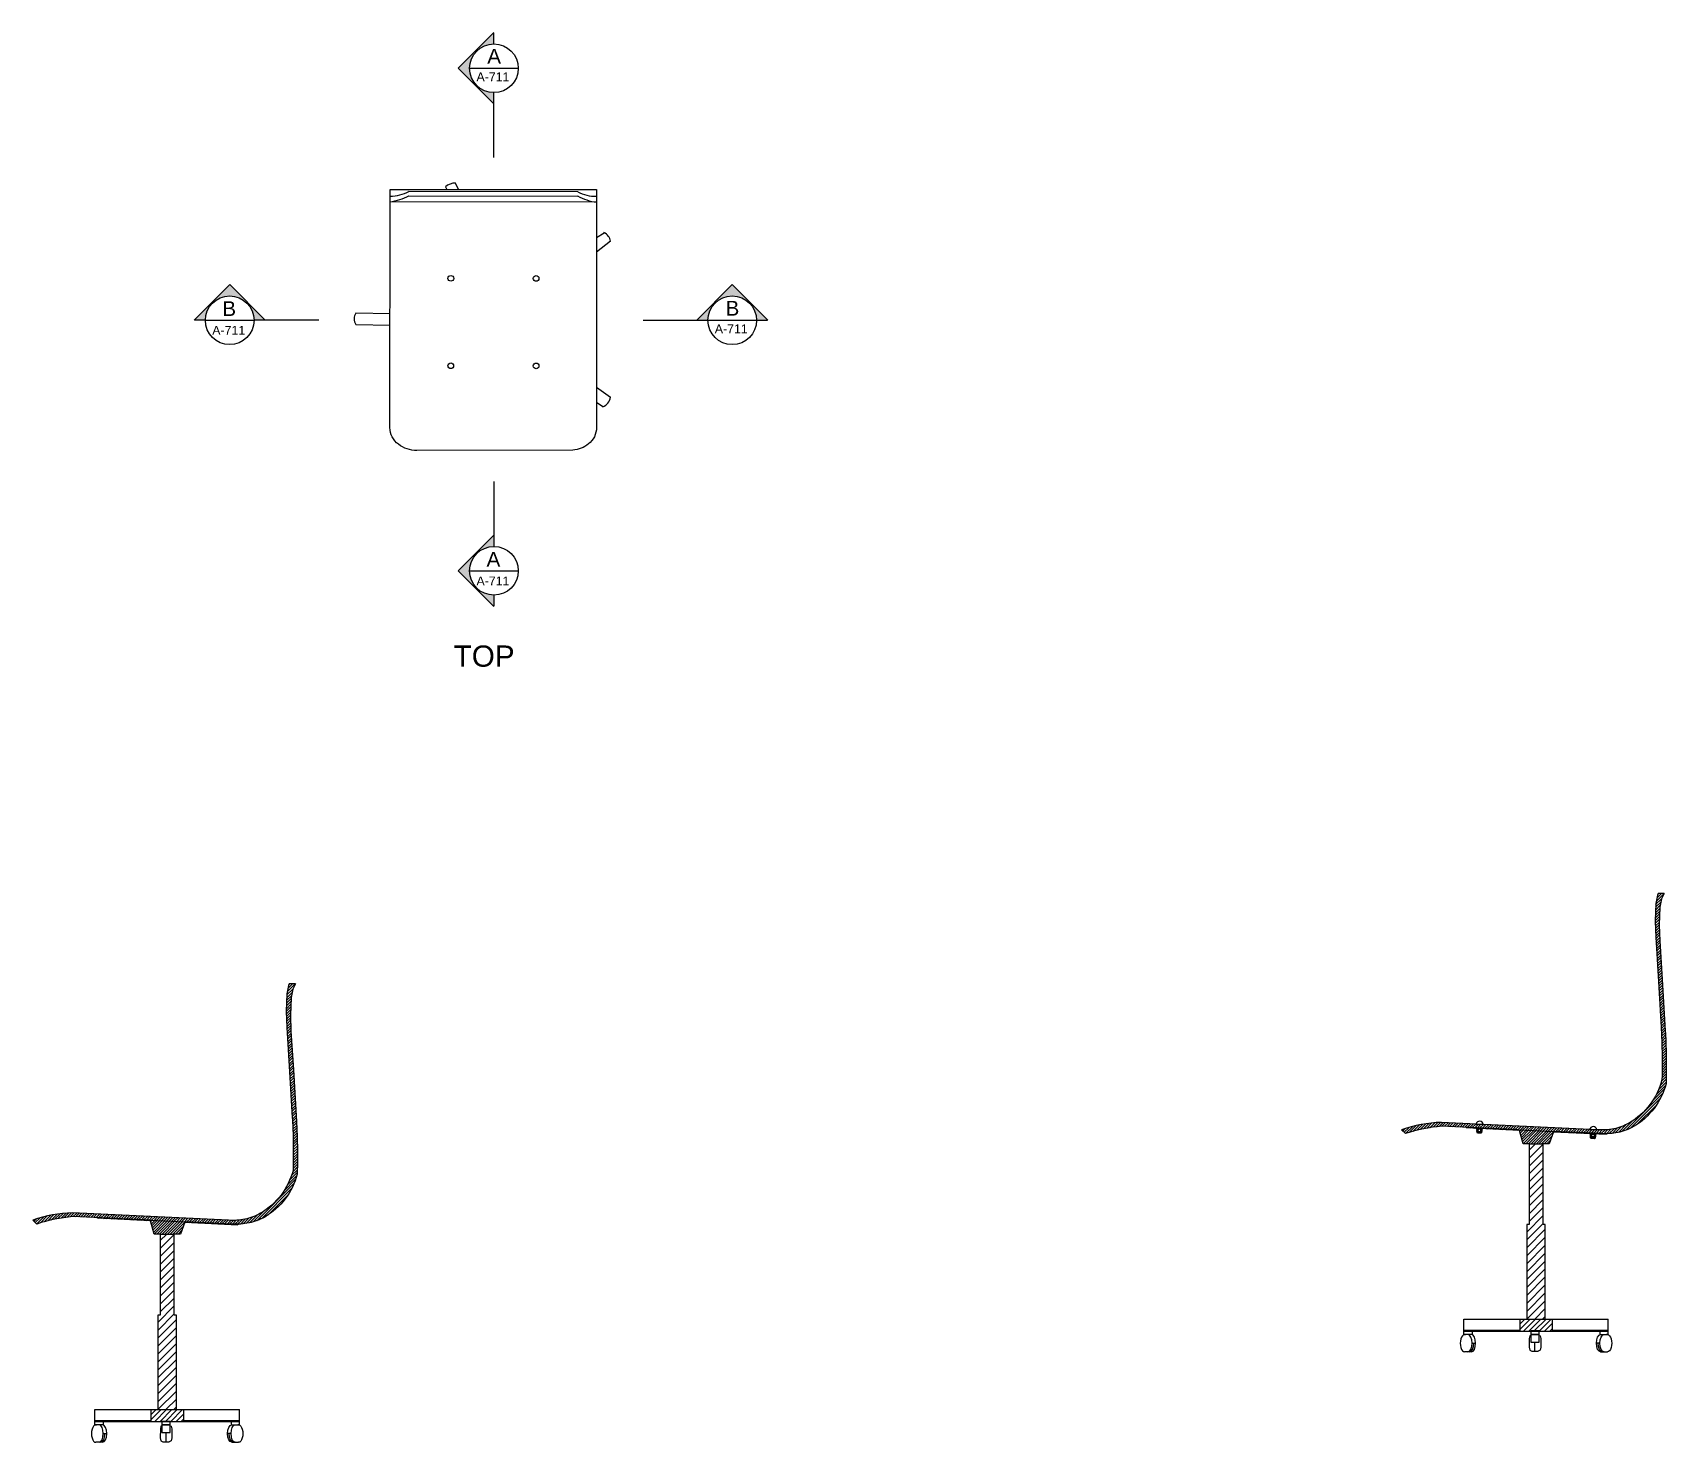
# Model space of a CAD drawing. Header units: millimetres. Extents: x 742 to 1469, y 151 to 713.
# Drawn here: x 742.4 to 1019.7, y 164.4 to 403.6 of the extents above; entities that cross this region are included whole.
import ezdxf

# ---------------------------------------------------------------- set-up
doc = ezdxf.new("R2010")
doc.units = ezdxf.units.MM
for name, color, linetype in [('A-SECTION', 254, 'Continuous'), ('A-SECTION-1', 253, 'Continuous'), ('A-SECTION-LINE', 1, 'Continuous'), ('G-ANNO-LOGO', 3, 'Continuous'), ('G-ANNO-TEXT', 3, 'Continuous'), ('viti e bulloni', 2, 'Continuous')]:
    doc.layers.add(name, color=color, linetype=linetype)
doc.styles.add('ARIAL', font='arial.ttf')

# ---------------------------------------------------------------- blocks, each defined once
blk = doc.blocks.new('rotella')
for p, q in [((931.3, 584.51), (931.29, 582.47)), ((931.29, 582.47), (931.45, 581.77)), ((931.45, 585.16), (931.3, 584.51)), ((931.68, 585.27), (931.45, 585.16)), ((931.45, 581.77), (931.92, 581.54)), ((931.92, 581.54), (933.38, 581.54)), ((932.65, 581.54), (932.65, 583.66)), ((933.85, 581.77), (933.38, 581.54)), ((933.62, 585.27), (933.85, 585.16)), ((933.85, 585.16), (934, 584.51)), ((934.01, 582.47), (933.85, 581.77)), ((934, 584.51), (934.01, 582.47))]:
    blk.add_line(p, q)
blk = doc.blocks.new('Dado esagonale - 10 mm di lato')
at = {"color": 0, "linetype": 'Continuous'}
for p, q in [((-9.2, -6.8), (-9.2, 6.8)), ((-0.7, 9.1), (-8.5, 9.1)), ((-0.7, 4.5), (-8.5, 4.5)), ((0, -6.8), (0, 6.8)), ((-0.7, -4.5), (-8.5, -4.5)), ((-0.7, -9.1), (-8.5, -9.1))]:
    blk.add_line(p, q, dxfattribs=at)
for centre, radius, start, end in [((-5, 6.8), 4.19, 147.13278, 212.86722), ((6.6, 0), 15.7, 163.22135, 196.77865), ((-4.2, 6.8), 4.19, 327.13278, 32.86722), ((-15.7, 0), 15.7, 343.22135, 16.77865), ((-5, -6.8), 4.19, 147.13278, 212.86722), ((-4.2, -6.8), 4.19, 327.13278, 32.86722)]:
    blk.add_arc(centre, radius, start, end, dxfattribs=at)
blk = doc.blocks.new('bullone sedile')
blk.add_lwpolyline([(33.4, 69.4), (33.4, 67.4), (55.5, 67.4), (55.5, 69.4), (33.4, 69.4)])
at = {"rotation": 270}
blk.add_blockref('Dado esagonale - 10 mm di lato', (44.5, 69.4), dxfattribs=at)

msp = doc.modelspace()

# ---------------------------------------------------------------- hatches: boundary and pattern name
at = {"layer": 'A-SECTION'}
h = msp.add_hatch(dxfattribs=at)
h.set_pattern_fill('ANSI31', color=256, scale=0.1)
h.set_pattern_definition([(45, (-349.6274, -311.73772), (-0.2245064, 0.2245064), [])])
h.paths.add_polyline_path([(1014.11, 217.94, 0.198397), (1019.63, 225.22, 0.01359), (1019.64, 230.7, 0.008603), (1019.5, 234.17), (1018.98, 242.9), (1018.58, 249.46), (1018.48, 252.18), (1018.58, 255.19), (1018.86, 256.61), (1019.33, 257.49), (1018.28, 257.49), (1018.15, 257.24), (1017.87, 255.82), (1017.78, 252.81), (1017.87, 250.09), (1018.27, 243.54), (1018.79, 234.8, -0.008603), (1018.94, 231.33, -0.01359), (1018.93, 225.85, -0.198397), (1013.4, 218.58, -0.083501), (1010.75, 217.57, -0.065658), (1007.96, 217.39), (981.51, 218.65, 0.081098), (974.74, 217.39), (975.44, 216.75, -0.057119), (981.54, 218.01), (994.73, 217.4), (1000.57, 217.13), (1008.66, 216.75, 0.065658), (1011.45, 216.94, 0.083501)])
h = msp.add_hatch(dxfattribs=at)
h.set_pattern_fill('ANSI31', color=256, scale=0.1)
h.set_pattern_definition([(45, (-581.91928, -327.07642), (-0.2245064, 0.2245064), [])])
h.paths.add_polyline_path([(781.82, 202.6, 0.198397), (787.34, 209.88, 0.01359), (787.35, 215.36, 0.008603), (787.21, 218.83), (786.69, 227.57), (786.28, 234.12), (786.19, 236.84), (786.29, 239.85), (786.57, 241.27), (787.04, 242.15), (785.99, 242.15), (785.86, 241.9), (785.58, 240.48), (785.48, 237.47), (785.58, 234.75), (785.98, 228.2), (786.5, 219.46, -0.008603), (786.65, 215.99, -0.01359), (786.63, 210.51, -0.198397), (781.11, 203.24, -0.083501), (778.45, 202.23, -0.065658), (775.67, 202.05), (749.22, 203.31, 0.081098), (742.45, 202.05), (743.15, 201.41, -0.057119), (749.25, 202.67), (762.44, 202.06), (768.28, 201.79), (776.37, 201.41, 0.065658), (779.16, 201.6, 0.083501)])
h = msp.add_hatch(dxfattribs=at)
h.set_pattern_fill('ANSI31', color=256, scale=0.3)
h.set_pattern_definition([(45, (-349.6274, -311.7377), (-0.6735192, 0.6735192), [])])
h.paths.add_polyline_path([(999.14, 201.31), (998.78, 201.31), (998.78, 215.04), (996.4, 215.04), (996.4, 201.31), (995.98, 201.31), (995.98, 185.25), (999.14, 185.25)])
h = msp.add_hatch(dxfattribs=at)
h.set_pattern_fill('ANSI31', color=256, scale=0.3)
h.set_pattern_definition([(45, (-581.9193, -327.0764), (-0.6735192, 0.6735192), [])])
h.paths.add_polyline_path([(766.85, 185.97), (766.48, 185.97), (766.48, 199.7), (764.11, 199.7), (764.11, 185.97), (763.69, 185.97), (763.69, 169.92), (766.85, 169.92)])
at = {"layer": 'A-SECTION-1'}
h = msp.add_hatch(dxfattribs=at)
h.set_pattern_fill('ANSI31', color=256, scale=0.1)
h.set_pattern_definition([(45, (-397.5525, -311.73772), (-0.2245064, 0.2245064), [])])
h.paths.add_polyline_path([(1000.54, 217.03), (1009.53, 216.63), (1009.53, 216.73, -0.020277), (1008.66, 216.75), (1000.57, 217.13), (994.73, 217.4), (985.74, 217.82), (985.73, 217.72), (994.76, 217.3), (995.37, 215.04), (996.4, 215.04), (998.78, 215.04), (999.82, 215.04)])
h = msp.add_hatch(dxfattribs=at)
h.set_pattern_fill('ANSI31', color=256, scale=0.1)
h.set_pattern_definition([(45, (-629.84438, -327.07642), (-0.2245064, 0.2245064), [])])
h.paths.add_polyline_path([(768.25, 201.7), (777.24, 201.29), (777.24, 201.39, -0.020277), (776.37, 201.41), (768.28, 201.79), (762.44, 202.06), (753.45, 202.48), (753.44, 202.38), (762.46, 201.97), (763.08, 199.7), (764.11, 199.7), (766.48, 199.7), (767.53, 199.7)])
h = msp.add_hatch(dxfattribs=at)
h.set_pattern_fill('ANSI31', color=256, scale=0.2)
h.set_pattern_definition([(45, (-397.5525, -311.7377), (-0.4490128, 0.4490128), [])])
h.paths.add_polyline_path([(1000.31, 185.25), (999.14, 185.25), (995.98, 185.25), (994.81, 185.25), (994.81, 183.25), (996.67, 183.25), (996.67, 183.26), (998.07, 183.26), (1000.31, 183.26)])
h = msp.add_hatch(dxfattribs=at)
h.set_pattern_fill('ANSI31', color=256, scale=0.2)
h.set_pattern_definition([(45, (-629.8444, -327.0764), (-0.4490128, 0.4490128), [])])
h.paths.add_polyline_path([(768.02, 169.92), (766.85, 169.92), (763.69, 169.92), (762.52, 169.92), (762.52, 167.92), (764.38, 167.92), (764.38, 167.92), (765.78, 167.92), (768.02, 167.92)])
at = {"layer": 'G-ANNO-LOGO'}
h = msp.add_hatch(color=256, dxfattribs=at)
h.dxf.hatch_style = 1
h.paths.add_polyline_path([(820.72, 401.66), (820.72, 403.57), (814.68, 397.53), (820.72, 391.5), (820.72, 393.4, -1)])
h = msp.add_hatch(color=256, dxfattribs=at)
h.dxf.hatch_style = 1
h.paths.add_polyline_path([(771.75, 354.77), (769.85, 354.77), (775.88, 360.81), (781.92, 354.77), (780.01, 354.77, 1)])
h = msp.add_hatch(color=256, dxfattribs=at)
h.dxf.hatch_style = 1
h.paths.add_polyline_path([(865.29, 354.77), (867.2, 354.77), (861.16, 360.81), (855.13, 354.77), (857.04, 354.77, -1)])
h = msp.add_hatch(color=256, dxfattribs=at)
h.dxf.hatch_style = 1
h.paths.add_polyline_path([(820.72, 308.12), (820.72, 306.22), (814.68, 312.25), (820.72, 318.28), (820.72, 316.38, 1)])

# ---------------------------------------------------------------- linework, layer by layer
at = {"color": 5}
for p, q in [((803.09, 355.88), (797.31, 355.98)), ((797.28, 354.03), (803.09, 353.93))]:
    msp.add_line(p, q, dxfattribs=at)
for p, q in [((985.3, 185.25), (995.98, 185.25)), ((985.3, 183.25), (985.3, 185.25)), ((999.14, 185.25), (1009.82, 185.25)), ((1009.82, 183.25), (1009.82, 185.25)), ((986, 182.65), (985.59, 182.65)), ((986.59, 182.65), (986.18, 182.65)), ((986.72, 181.18), (987.31, 181.18)), ((1008.4, 181.18), (1007.81, 181.18)), ((1008.53, 182.65), (1008.94, 182.65)), ((1009.12, 182.65), (1009.53, 182.65)), ((986, 179.71), (985.43, 179.71)), ((986.59, 179.71), (986, 179.71)), ((1008.53, 179.71), (1009.12, 179.71)), ((1009.12, 179.71), (1009.69, 179.71)), ((753.01, 169.92), (763.69, 169.92)), ((753.01, 167.92), (753.01, 169.92)), ((766.85, 169.92), (777.52, 169.92)), ((777.52, 167.92), (777.52, 169.92)), ((753.71, 167.31), (753.3, 167.31)), ((754.3, 167.31), (753.89, 167.31)), ((776.24, 167.31), (776.65, 167.31)), ((776.83, 167.31), (777.24, 167.31)), ((753.71, 164.37), (753.14, 164.37)), ((754.3, 164.37), (753.71, 164.37)), ((754.43, 165.84), (755.01, 165.84)), ((776.11, 165.84), (775.52, 165.84)), ((776.24, 164.37), (776.83, 164.37)), ((776.83, 164.37), (777.4, 164.37))]:
    msp.add_line(p, q)
for points in [[(812.49, 377.43), (812.49, 377.43), (812.71, 376.94)], [(814.7, 376.94), (814.19, 378.04)], [(838.12, 374.78), (803.12, 374.89)], [(806.29, 375.88), (834.93, 375.85)], [(834.94, 376.57), (806.3, 376.59)], [(838.13, 368.83), (839.4, 369.63)], [(840.53, 368.19), (838.13, 366.3)], [(838.13, 343.39), (840.51, 341.69)], [(839.21, 340.09), (839.21, 340.09), (838.13, 340.81)]]:
    msp.add_lwpolyline(points, dxfattribs=at)
msp.add_lwpolyline([(803.06, 336.56), (803.12, 376.94), (838.12, 376.95), (838.13, 336.57, -0.231255), (836.76, 333.77, -0.140847), (834.12, 332.71), (807.66, 332.66, -0.165877), (804.52, 333.72, -0.224933), (803.06, 336.56, -0.224933)], format="xyb", dxfattribs=at)
for points in [[(994.81, 183.37), (985.3, 183.37)], [(985.3, 183.25), (1009.82, 183.25)], [(1009.82, 183.37), (1000.31, 183.37)], [(985.29, 182.62), (985.29, 182.65), (985.59, 182.65)], [(1009.83, 182.62), (1009.83, 182.65), (1009.53, 182.65)], [(753, 167.28), (753, 167.31), (753.3, 167.31)], [(762.52, 168.03), (753.01, 168.03)], [(753.01, 167.92), (777.52, 167.92)], [(777.52, 168.03), (768.02, 168.03)], [(777.53, 167.28), (777.53, 167.31), (777.24, 167.31)]]:
    msp.add_lwpolyline(points)
for points in [[(985.3, 183.25), (986.71, 183.25), (986.71, 182.65), (985.3, 182.65)], [(998.07, 183.26), (996.67, 183.26), (996.67, 182.65), (998.07, 182.65)], [(1009.82, 183.25), (1008.41, 183.25), (1008.41, 182.65), (1009.82, 182.65)], [(998.08, 182.65), (996.67, 182.65), (996.67, 181.36), (998.08, 181.36)], [(753.01, 167.92), (754.42, 167.92), (754.42, 167.31), (753.01, 167.31)], [(765.78, 167.92), (764.38, 167.92), (764.38, 167.31), (765.78, 167.31)], [(765.79, 167.31), (764.38, 167.31), (764.38, 166.02), (765.79, 166.02)], [(777.52, 167.92), (776.12, 167.92), (776.12, 167.31), (777.52, 167.31)]]:
    msp.add_lwpolyline(points, close=True)
for centre, radius, start, end in [((814.24, 375.24), 2.81, 91.1954, 128.6184), ((801.91, 384.36), 9.55, 277.1639, 297.3274), ((802.61, 384.73), 8.94, 273.2834, 294.3991), ((839.54, 384.34), 9.66, 241.4822, 261.5586), ((838.03, 382.51), 6.7, 242.5243, 270.8307), ((838.57, 367.82), 1.99, 10.7335, 65.5905), ((798.79, 354.98), 1.79, 145.8855, 212.1145), ((838.55, 341.96), 1.97, 289.4092, 352.2561)]:
    msp.add_arc(centre, radius, start, end, dxfattribs=at)
for centre, start_param, end_param in [((985.43, 181.18), 0, 3.141593), ((986, 181.18), 3.141593, 6.283185), ((986.29, 181.18), 3.141593, 4.712389), ((986.59, 181.18), 3.141593, 6.283185), ((753.14, 165.84), 0, 3.141593), ((753.71, 165.84), 3.141593, 6.283185), ((754.3, 165.84), 3.141593, 6.283185), ((754, 165.84), 3.141593, 4.712389)]:
    msp.add_ellipse(centre, major_axis=(0, 1.47), ratio=0.488012, start_param=start_param, end_param=end_param)
at = {"extrusion": (0, 0, -1)}
for centre, start_param, end_param in [((1008.53, 181.18), 3.141593, 6.283185), ((1008.83, 181.18), 3.141593, 4.712389), ((1009.12, 181.18), 3.141593, 6.283185), ((1009.69, 181.18), 0, 3.141593), ((776.24, 165.84), 3.141593, 6.283185), ((776.83, 165.84), 3.141593, 6.283185), ((777.4, 165.84), 0, 3.141593), ((776.53, 165.84), 3.141593, 4.712389)]:
    msp.add_ellipse(centre, major_axis=(0, 1.47), ratio=0.488012, start_param=start_param, end_param=end_param, dxfattribs=at)
at = {"layer": 'A-SECTION-LINE'}
for p, q in [((1019.33, 257.49), (1018.28, 257.49)), ((787.04, 242.15), (785.99, 242.15)), ((974.74, 217.39), (975.44, 216.75)), ((985.74, 217.82), (985.73, 217.72)), ((994.76, 217.3), (985.73, 217.72)), ((994.73, 217.4), (1000.57, 217.13)), ((1000.54, 217.03), (1009.53, 216.63)), ((1009.53, 216.73), (1009.53, 216.63)), ((996.4, 215.04), (998.78, 215.04)), ((753.45, 202.48), (753.44, 202.38)), ((762.46, 201.97), (753.44, 202.38)), ((742.45, 202.05), (743.15, 201.41)), ((762.44, 202.06), (768.28, 201.79)), ((764.11, 199.7), (766.48, 199.7)), ((768.25, 201.7), (777.24, 201.29)), ((777.24, 201.39), (777.24, 201.29)), ((994.81, 185.25), (994.81, 183.25)), ((994.81, 185.25), (995.98, 185.25)), ((994.81, 183.25), (1000.31, 183.25)), ((995.98, 185.25), (999.14, 185.25)), ((999.14, 185.25), (1000.31, 185.25)), ((1000.31, 185.25), (1000.31, 183.25)), ((762.52, 169.92), (762.52, 167.92)), ((762.52, 169.92), (763.69, 169.92)), ((763.69, 169.92), (766.85, 169.92)), ((766.85, 169.92), (768.02, 169.92)), ((768.02, 169.92), (768.02, 167.92)), ((762.52, 167.92), (768.02, 167.92))]:
    msp.add_line(p, q, dxfattribs=at)
for points in [[(1018.28, 257.49), (1018.15, 257.24), (1017.87, 255.82), (1017.78, 252.81), (1017.87, 250.09), (1018.27, 243.54), (1018.79, 234.8, -0.008603), (1018.94, 231.33, -0.01359), (1018.93, 225.85, -0.198397), (1013.4, 218.58, -0.083501), (1010.75, 217.57, -0.065658), (1007.96, 217.39), (981.51, 218.65, 0.081098), (974.74, 217.39)], [(1019.33, 257.49), (1018.86, 256.61), (1018.58, 255.19), (1018.48, 252.18), (1018.58, 249.46), (1018.98, 242.9), (1019.5, 234.17, -0.008603), (1019.64, 230.7, -0.01359), (1019.63, 225.22, -0.198397), (1014.11, 217.94, -0.083501), (1011.45, 216.94, -0.065658), (1008.66, 216.75), (1000.57, 217.13)], [(785.99, 242.15), (785.86, 241.9), (785.58, 240.48), (785.48, 237.47), (785.58, 234.75), (785.98, 228.2), (786.5, 219.46, -0.008603), (786.65, 215.99, -0.01359), (786.63, 210.51, -0.198397), (781.11, 203.24, -0.083501), (778.45, 202.23, -0.065658), (775.67, 202.05), (749.22, 203.31, 0.081098), (742.45, 202.05)], [(787.04, 242.15), (786.57, 241.27), (786.29, 239.85), (786.19, 236.84), (786.28, 234.12), (786.69, 227.57), (787.21, 218.83, -0.008603), (787.35, 215.36, -0.01359), (787.34, 209.88, -0.198397), (781.82, 202.6, -0.083501), (779.16, 201.6, -0.065658), (776.37, 201.41), (768.28, 201.79)], [(994.73, 217.4), (981.54, 218.01, 0.057119), (975.44, 216.75)], [(762.44, 202.06), (749.25, 202.67, 0.057119), (743.15, 201.41)]]:
    msp.add_lwpolyline(points, format="xyb", dxfattribs=at)
for points in [[(996.4, 215.04), (995.37, 215.04), (994.76, 217.3)], [(1000.54, 217.03), (999.82, 215.04), (998.78, 215.04)], [(996.4, 215.04), (996.4, 201.31)], [(998.78, 201.31), (998.78, 215.04)], [(764.11, 199.7), (763.08, 199.7), (762.46, 201.97)], [(764.11, 199.7), (764.11, 185.97)], [(768.25, 201.7), (767.53, 199.7), (766.48, 199.7)], [(766.48, 185.97), (766.48, 199.7)], [(996.4, 201.31), (995.98, 201.31), (995.98, 185.25)], [(999.14, 185.25), (999.14, 201.31), (998.78, 201.31)], [(764.11, 185.97), (763.69, 185.97), (763.69, 169.92)], [(766.85, 169.92), (766.85, 185.97), (766.48, 185.97)]]:
    msp.add_lwpolyline(points, dxfattribs=at)
at = {"layer": 'G-ANNO-LOGO'}
for p, q in [((820.72, 403.57), (814.68, 397.53)), ((820.72, 401.63), (820.72, 403.53)), ((814.68, 397.53), (820.72, 391.5)), ((816.59, 397.53), (824.85, 397.53)), ((820.72, 382.4), (820.72, 393.4)), ((820.72, 382.4), (820.72, 393.4)), ((769.85, 354.77), (775.88, 360.81)), ((775.88, 360.81), (781.92, 354.77)), ((861.16, 360.81), (855.13, 354.77)), ((867.2, 354.77), (861.16, 360.81)), ((771.79, 354.77), (769.88, 354.77)), ((771.75, 354.77), (780.01, 354.77)), ((791.02, 354.77), (780.01, 354.77)), ((791.02, 354.77), (780.01, 354.77)), ((846.03, 354.77), (857.04, 354.77)), ((846.03, 354.77), (857.04, 354.77)), ((857.04, 354.77), (865.29, 354.77)), ((865.26, 354.77), (867.16, 354.77)), ((820.72, 327.39), (820.72, 316.38)), ((820.72, 327.39), (820.72, 316.38)), ((814.68, 312.25), (820.72, 318.28)), ((820.72, 306.22), (814.68, 312.25)), ((816.59, 312.25), (824.85, 312.25)), ((820.72, 308.16), (820.72, 306.25))]:
    msp.add_line(p, q, dxfattribs=at)
for centre in [(820.72, 397.53), (775.88, 354.77), (861.16, 354.77), (820.72, 312.25)]:
    msp.add_circle(centre, 4.13, dxfattribs=at)
at = {"layer": 'viti e bulloni'}
for p, q in [((987.39, 218.37), (988.62, 218.31)), ((987.56, 216.93), (987.56, 217.1)), ((987.65, 216.83), (987.56, 216.93)), ((988.31, 216.89), (987.56, 216.93)), ((988.21, 216.8), (987.65, 216.83)), ((988.31, 216.89), (988.21, 216.8)), ((988.32, 217.07), (988.31, 216.89)), ((1006.65, 217.44), (1007.88, 217.39)), ((1006.82, 216.01), (1006.83, 216.22)), ((1006.91, 215.91), (1006.82, 216.01)), ((1007.58, 215.98), (1006.82, 216.01)), ((1007.48, 215.89), (1006.91, 215.91)), ((1007.58, 215.98), (1007.48, 215.89)), ((1007.59, 216.19), (1007.58, 215.98))]:
    msp.add_line(p, q, dxfattribs=at)
for centre in [(813.41, 361.88), (827.88, 361.87), (813.4, 347.04), (827.88, 347.02)]:
    msp.add_circle(centre, 0.486, dxfattribs=at)
for centre, start, end in [((988, 218.23), 6.9098, 167.6376), ((1007.26, 217.31), 7.1092, 167.8371)]:
    msp.add_arc(centre, 0.626, start, end, dxfattribs=at)

# ---------------------------------------------------------------- block references
at = {"xscale": 0.7246563322274886, "yscale": 0.7246563322274886, "zscale": 0.7246563322274886}
for p in [(321.53, -241.6), (89.24, -256.94)]:
    msp.add_blockref('rotella', p, dxfattribs=at)
at = {"layer": 'viti e bulloni'}
for p, xscale, yscale, zscale, rotation in [((990.25, 220.77), 0.04831653684526237, 0.04831653684526237, 0.04831653684526237, 177.3719045828186), ((1009.51, 219.89), 0.04831653684526239, 0.04831653684526239, 0.04831653684526239, 177.4294295224551)]:
    msp.add_blockref('bullone sedile', p, dxfattribs=dict(at, xscale=xscale, yscale=yscale, zscale=zscale, rotation=rotation))

# ---------------------------------------------------------------- texts
at = {"layer": 'G-ANNO-LOGO', "style": 'ARIAL'}
for s, width, insert, char_height, attachment_point, rotation in [('A', 187.4593, (821.92, 398.32), 2.5, 9, 0), ('A-711', 295.553, (823.35, 395.33), 1.5, 9, 0), ('B', 187.4593, (776.96, 357.99), 2.5, 3, 360), ('B', 187.4593, (862.36, 355.56), 2.5, 9, 0), ('A-711', 295.553, (778.51, 353.81), 1.5, 3, 360), ('A-711', 295.553, (863.79, 352.57), 1.5, 9, 0), ('A', 187.4593, (821.8, 315.47), 2.5, 3, 360), ('A-711', 295.553, (823.35, 311.28), 1.5, 3, 360)]:
    msp.add_mtext_dynamic_manual_height_columns(s, width=width, gutter_width=12.5, heights=[0], dxfattribs=dict(at, insert=insert, char_height=char_height, attachment_point=attachment_point, rotation=rotation))
at = {"layer": 'G-ANNO-TEXT', "insert": (813.89, 299.58), "char_height": 3.6, "attachment_point": 1}
msp.add_mtext_dynamic_manual_height_columns('{\\fArial|b0|i0|c0|p34;TOP}', width=70.2128, gutter_width=12.5, heights=[0], dxfattribs=at)

doc.saveas('drawing.dxf')
